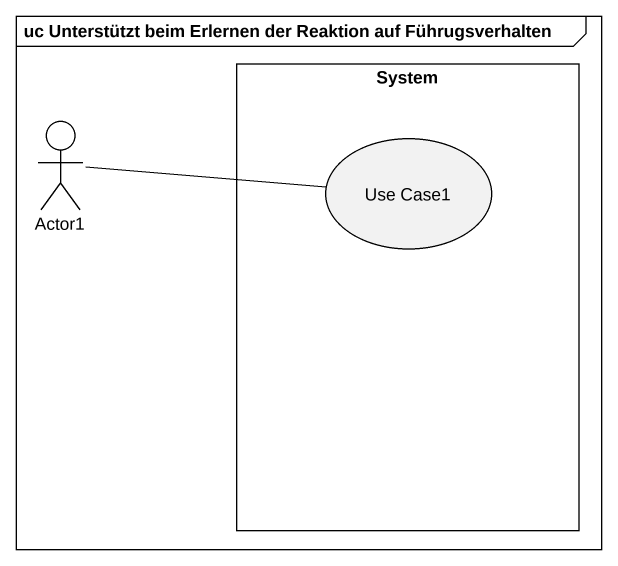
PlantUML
@startuml
mainframe uc Unterstützt beim Erlernen der Reaktion auf Führugsverhalten
rectangle System {
  usecase "Use Case1" as Use_Case1
}
actor Actor1
Actor1 -right- Use_Case1
@enduml
